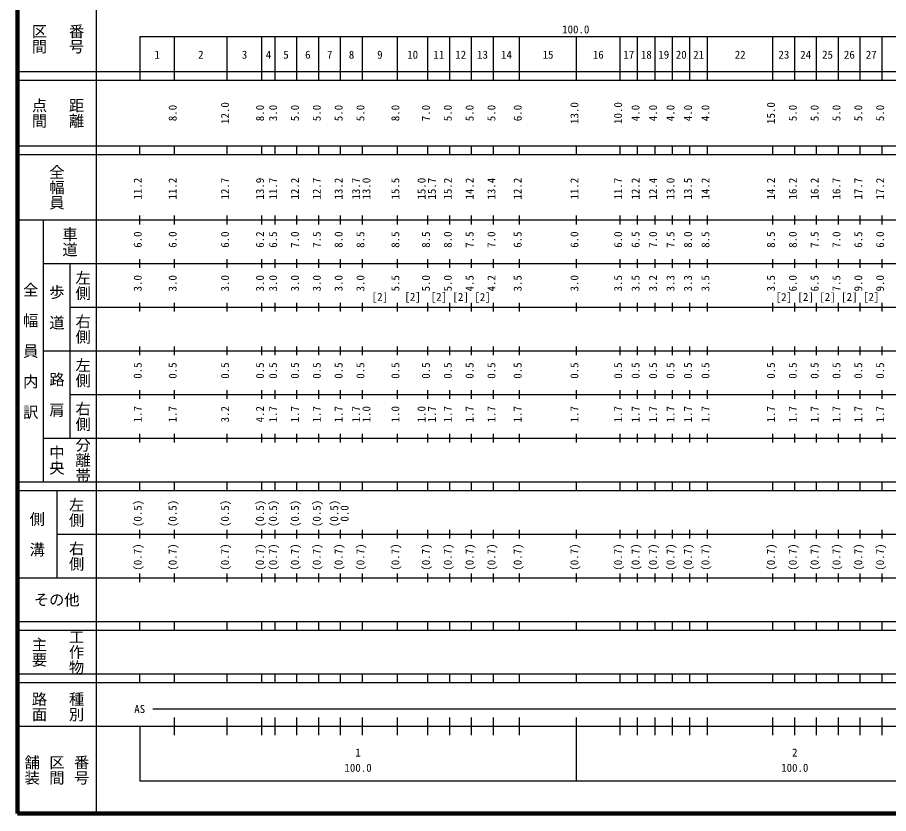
# Model space of a CAD drawing. Units: millimetres on the paper, enlarged 1000 times. Extents: x 40000 to 680000, y 20000 to 380000.
# Drawn here: x 40000 to 239480, y 20000 to 202409 of the extents above; entities that cross this region are included whole.
import ezdxf
from ezdxf.enums import TextEntityAlignment as Align

# ---------------------------------------------------------------- set-up
doc = ezdxf.new("R2010")
doc.units = ezdxf.units.MM
doc.header["$LTSCALE"] = 1000
doc.layers.add('M-TTL', color=2, linetype='Continuous', lineweight=140)
doc.layers.add('M-TTL-BAND', color=7, linetype='Continuous', lineweight=25)
doc.styles.add('@ＭＳ ゴシック', font='')
doc.styles.add('ＭＳ ゴシック', font='')
doc.styles.get('@ＭＳ ゴシック').set_extended_font_data('@MS Gothic')
doc.styles.get('ＭＳ ゴシック').set_extended_font_data('MS Gothic')

msp = doc.modelspace()

# ---------------------------------------------------------------- linework, layer by layer
at = {"layer": 'M-TTL'}
for p, q in [((40000, 380000), (40000, 20000)), ((40000, 20000), (680000, 20000))]:
    msp.add_line(p, q, dxfattribs=at)
at = {"layer": 'M-TTL-BAND'}
for p, q in [((58000, 370000), (58000, 20000)), ((68000, 198000), (579000, 198000)), ((68000, 198000), (68000, 188000)), ((76000, 188000), (76000, 198000)), ((88000, 188000), (88000, 198000)), ((96000, 188000), (96000, 198000)), ((99000, 188000), (99000, 198000)), ((104000, 188000), (104000, 198000)), ((109000, 188000), (109000, 198000)), ((114000, 188000), (114000, 198000)), ((119000, 188000), (119000, 198000)), ((127000, 188000), (127000, 198000)), ((134000, 188000), (134000, 198000)), ((139000, 188000), (139000, 198000)), ((144000, 188000), (144000, 198000)), ((149000, 188000), (149000, 198000)), ((155000, 188000), (155000, 198000)), ((168000, 188000), (168000, 198000)), ((178000, 188000), (178000, 198000)), ((182000, 188000), (182000, 198000)), ((186000, 188000), (186000, 198000)), ((190000, 188000), (190000, 198000)), ((194000, 188000), (194000, 198000)), ((198000, 188000), (198000, 198000)), ((213000, 188000), (213000, 198000)), ((218000, 188000), (218000, 198000)), ((223000, 188000), (223000, 198000)), ((228000, 188000), (228000, 198000)), ((233000, 188000), (233000, 198000)), ((238000, 188000), (238000, 198000)), ((40000, 190000), (579000, 190000)), ((40000, 188000), (579000, 188000)), ((40000, 173000), (579000, 173000)), ((68000, 171000), (68000, 173000)), ((76000, 171000), (76000, 173000)), ((88000, 171000), (88000, 173000)), ((96000, 171000), (96000, 173000)), ((99000, 171000), (99000, 173000)), ((104000, 171000), (104000, 173000)), ((109000, 171000), (109000, 173000)), ((114000, 171000), (114000, 173000)), ((119000, 171000), (119000, 173000)), ((127000, 171000), (127000, 173000)), ((134000, 171000), (134000, 173000)), ((139000, 171000), (139000, 173000)), ((144000, 171000), (144000, 173000)), ((149000, 171000), (149000, 173000)), ((155000, 171000), (155000, 173000)), ((168000, 171000), (168000, 173000)), ((178000, 171000), (178000, 173000)), ((182000, 171000), (182000, 173000)), ((186000, 171000), (186000, 173000)), ((190000, 171000), (190000, 173000)), ((194000, 171000), (194000, 173000)), ((198000, 171000), (198000, 173000)), ((213000, 171000), (213000, 173000)), ((218000, 171000), (218000, 173000)), ((223000, 171000), (223000, 173000)), ((228000, 171000), (228000, 173000)), ((233000, 171000), (233000, 173000)), ((238000, 171000), (238000, 173000)), ((40000, 171000), (579000, 171000)), ((40000, 156000), (579000, 156000)), ((46000, 96000), (46000, 156000)), ((68000, 155000), (68000, 157000)), ((76000, 155000), (76000, 157000)), ((88000, 155000), (88000, 157000)), ((96000, 155000), (96000, 157000)), ((99000, 155000), (99000, 157000)), ((104000, 155000), (104000, 157000)), ((109000, 155000), (109000, 157000)), ((114000, 155000), (114000, 157000)), ((119000, 155000), (119000, 157000)), ((127000, 155000), (127000, 157000)), ((134000, 155000), (134000, 157000)), ((139000, 155000), (139000, 157000)), ((144000, 155000), (144000, 157000)), ((149000, 155000), (149000, 157000)), ((155000, 155000), (155000, 157000)), ((168000, 155000), (168000, 157000)), ((178000, 155000), (178000, 157000)), ((182000, 155000), (182000, 157000)), ((186000, 155000), (186000, 157000)), ((190000, 155000), (190000, 157000)), ((194000, 155000), (194000, 157000)), ((198000, 155000), (198000, 157000)), ((213000, 155000), (213000, 157000)), ((218000, 155000), (218000, 157000)), ((223000, 155000), (223000, 157000)), ((228000, 155000), (228000, 157000)), ((233000, 155000), (233000, 157000)), ((238000, 155000), (238000, 157000)), ((46000, 146000), (579000, 146000)), ((52000, 146000), (52000, 106000)), ((68000, 145000), (68000, 147000)), ((76000, 145000), (76000, 147000)), ((88000, 145000), (88000, 147000)), ((96000, 145000), (96000, 147000)), ((99000, 145000), (99000, 147000)), ((104000, 145000), (104000, 147000)), ((109000, 145000), (109000, 147000)), ((114000, 145000), (114000, 147000)), ((119000, 145000), (119000, 147000)), ((127000, 145000), (127000, 147000)), ((134000, 145000), (134000, 147000)), ((139000, 145000), (139000, 147000)), ((144000, 145000), (144000, 147000)), ((149000, 145000), (149000, 147000)), ((155000, 145000), (155000, 147000)), ((168000, 145000), (168000, 147000)), ((178000, 145000), (178000, 147000)), ((182000, 145000), (182000, 147000)), ((186000, 145000), (186000, 147000)), ((190000, 145000), (190000, 147000)), ((194000, 145000), (194000, 147000)), ((198000, 145000), (198000, 147000)), ((213000, 145000), (213000, 147000)), ((218000, 145000), (218000, 147000)), ((223000, 145000), (223000, 147000)), ((228000, 145000), (228000, 147000)), ((233000, 145000), (233000, 147000)), ((238000, 145000), (238000, 147000)), ((52000, 136000), (579000, 136000)), ((68000, 135000), (68000, 137000)), ((76000, 135000), (76000, 137000)), ((88000, 135000), (88000, 137000)), ((96000, 135000), (96000, 137000)), ((99000, 135000), (99000, 137000)), ((104000, 135000), (104000, 137000)), ((109000, 135000), (109000, 137000)), ((114000, 135000), (114000, 137000)), ((119000, 135000), (119000, 137000)), ((127000, 135000), (127000, 137000)), ((134000, 135000), (134000, 137000)), ((139000, 135000), (139000, 137000)), ((144000, 135000), (144000, 137000)), ((149000, 135000), (149000, 137000)), ((155000, 135000), (155000, 137000)), ((168000, 135000), (168000, 137000)), ((178000, 135000), (178000, 137000)), ((182000, 135000), (182000, 137000)), ((186000, 135000), (186000, 137000)), ((190000, 135000), (190000, 137000)), ((194000, 135000), (194000, 137000)), ((198000, 135000), (198000, 137000)), ((213000, 135000), (213000, 137000)), ((218000, 135000), (218000, 137000)), ((223000, 135000), (223000, 137000)), ((228000, 135000), (228000, 137000)), ((233000, 135000), (233000, 137000)), ((238000, 135000), (238000, 137000)), ((46000, 126000), (579000, 126000)), ((68000, 125000), (68000, 127000)), ((76000, 125000), (76000, 127000)), ((88000, 125000), (88000, 127000)), ((96000, 125000), (96000, 127000)), ((99000, 125000), (99000, 127000)), ((104000, 125000), (104000, 127000)), ((109000, 125000), (109000, 127000)), ((114000, 125000), (114000, 127000)), ((119000, 125000), (119000, 127000)), ((127000, 125000), (127000, 127000)), ((134000, 125000), (134000, 127000)), ((139000, 125000), (139000, 127000)), ((144000, 125000), (144000, 127000)), ((149000, 125000), (149000, 127000)), ((155000, 125000), (155000, 127000)), ((168000, 125000), (168000, 127000)), ((178000, 125000), (178000, 127000)), ((182000, 125000), (182000, 127000)), ((186000, 125000), (186000, 127000)), ((190000, 125000), (190000, 127000)), ((194000, 125000), (194000, 127000)), ((198000, 125000), (198000, 127000)), ((213000, 125000), (213000, 127000)), ((218000, 125000), (218000, 127000)), ((223000, 125000), (223000, 127000)), ((228000, 125000), (228000, 127000)), ((233000, 125000), (233000, 127000)), ((238000, 125000), (238000, 127000)), ((52000, 116000), (579000, 116000)), ((68000, 115000), (68000, 117000)), ((76000, 115000), (76000, 117000)), ((88000, 115000), (88000, 117000)), ((96000, 115000), (96000, 117000)), ((99000, 115000), (99000, 117000)), ((104000, 115000), (104000, 117000)), ((109000, 115000), (109000, 117000)), ((114000, 115000), (114000, 117000)), ((119000, 115000), (119000, 117000)), ((127000, 115000), (127000, 117000)), ((134000, 115000), (134000, 117000)), ((139000, 115000), (139000, 117000)), ((144000, 115000), (144000, 117000)), ((149000, 115000), (149000, 117000)), ((155000, 115000), (155000, 117000)), ((168000, 115000), (168000, 117000)), ((178000, 115000), (178000, 117000)), ((182000, 115000), (182000, 117000)), ((186000, 115000), (186000, 117000)), ((190000, 115000), (190000, 117000)), ((194000, 115000), (194000, 117000)), ((198000, 115000), (198000, 117000)), ((213000, 115000), (213000, 117000)), ((218000, 115000), (218000, 117000)), ((223000, 115000), (223000, 117000)), ((228000, 115000), (228000, 117000)), ((233000, 115000), (233000, 117000)), ((238000, 115000), (238000, 117000)), ((46000, 106000), (579000, 106000)), ((68000, 105000), (68000, 107000)), ((76000, 105000), (76000, 107000)), ((88000, 105000), (88000, 107000)), ((96000, 105000), (96000, 107000)), ((99000, 105000), (99000, 107000)), ((104000, 105000), (104000, 107000)), ((109000, 105000), (109000, 107000)), ((114000, 105000), (114000, 107000)), ((119000, 105000), (119000, 107000)), ((127000, 105000), (127000, 107000)), ((134000, 105000), (134000, 107000)), ((139000, 105000), (139000, 107000)), ((144000, 105000), (144000, 107000)), ((149000, 105000), (149000, 107000)), ((155000, 105000), (155000, 107000)), ((168000, 105000), (168000, 107000)), ((178000, 105000), (178000, 107000)), ((182000, 105000), (182000, 107000)), ((186000, 105000), (186000, 107000)), ((190000, 105000), (190000, 107000)), ((194000, 105000), (194000, 107000)), ((198000, 105000), (198000, 107000)), ((213000, 105000), (213000, 107000)), ((218000, 105000), (218000, 107000)), ((223000, 105000), (223000, 107000)), ((228000, 105000), (228000, 107000)), ((233000, 105000), (233000, 107000)), ((238000, 105000), (238000, 107000)), ((40000, 96000), (579000, 96000)), ((68000, 94000), (68000, 96000)), ((76000, 94000), (76000, 96000)), ((88000, 94000), (88000, 96000)), ((96000, 94000), (96000, 96000)), ((99000, 94000), (99000, 96000)), ((104000, 94000), (104000, 96000)), ((109000, 94000), (109000, 96000)), ((114000, 94000), (114000, 96000)), ((119000, 94000), (119000, 96000)), ((127000, 94000), (127000, 96000)), ((134000, 94000), (134000, 96000)), ((139000, 94000), (139000, 96000)), ((144000, 94000), (144000, 96000)), ((149000, 94000), (149000, 96000)), ((155000, 94000), (155000, 96000)), ((168000, 94000), (168000, 96000)), ((178000, 94000), (178000, 96000)), ((182000, 94000), (182000, 96000)), ((186000, 94000), (186000, 96000)), ((190000, 94000), (190000, 96000)), ((194000, 94000), (194000, 96000)), ((198000, 94000), (198000, 96000)), ((213000, 94000), (213000, 96000)), ((218000, 94000), (218000, 96000)), ((223000, 94000), (223000, 96000)), ((228000, 94000), (228000, 96000)), ((233000, 94000), (233000, 96000)), ((238000, 94000), (238000, 96000)), ((40000, 94000), (579000, 94000)), ((49000, 94000), (49000, 74000)), ((49000, 84000), (579000, 84000)), ((68000, 83000), (68000, 85000)), ((76000, 83000), (76000, 85000)), ((88000, 83000), (88000, 85000)), ((96000, 83000), (96000, 85000)), ((99000, 83000), (99000, 85000)), ((104000, 83000), (104000, 85000)), ((109000, 83000), (109000, 85000)), ((114000, 83000), (114000, 85000)), ((119000, 83000), (119000, 85000)), ((127000, 83000), (127000, 85000)), ((134000, 83000), (134000, 85000)), ((139000, 83000), (139000, 85000)), ((144000, 83000), (144000, 85000)), ((149000, 83000), (149000, 85000)), ((155000, 83000), (155000, 85000)), ((168000, 83000), (168000, 85000)), ((178000, 83000), (178000, 85000)), ((182000, 83000), (182000, 85000)), ((186000, 83000), (186000, 85000)), ((190000, 83000), (190000, 85000)), ((194000, 83000), (194000, 85000)), ((198000, 83000), (198000, 85000)), ((213000, 83000), (213000, 85000)), ((218000, 83000), (218000, 85000)), ((223000, 83000), (223000, 85000)), ((228000, 83000), (228000, 85000)), ((233000, 83000), (233000, 85000)), ((238000, 83000), (238000, 85000)), ((40000, 74000), (579000, 74000)), ((68000, 73000), (68000, 75000)), ((76000, 73000), (76000, 75000)), ((88000, 73000), (88000, 75000)), ((96000, 73000), (96000, 75000)), ((99000, 73000), (99000, 75000)), ((104000, 73000), (104000, 75000)), ((109000, 73000), (109000, 75000)), ((114000, 73000), (114000, 75000)), ((119000, 73000), (119000, 75000)), ((127000, 73000), (127000, 75000)), ((134000, 73000), (134000, 75000)), ((139000, 73000), (139000, 75000)), ((144000, 73000), (144000, 75000)), ((149000, 73000), (149000, 75000)), ((155000, 73000), (155000, 75000)), ((168000, 73000), (168000, 75000)), ((178000, 73000), (178000, 75000)), ((182000, 73000), (182000, 75000)), ((186000, 73000), (186000, 75000)), ((190000, 73000), (190000, 75000)), ((194000, 73000), (194000, 75000)), ((198000, 73000), (198000, 75000)), ((213000, 73000), (213000, 75000)), ((218000, 73000), (218000, 75000)), ((223000, 73000), (223000, 75000)), ((228000, 73000), (228000, 75000)), ((233000, 73000), (233000, 75000)), ((238000, 73000), (238000, 75000)), ((40000, 64000), (579000, 64000)), ((68000, 62000), (68000, 64000)), ((76000, 62000), (76000, 64000)), ((88000, 62000), (88000, 64000)), ((96000, 62000), (96000, 64000)), ((99000, 62000), (99000, 64000)), ((104000, 62000), (104000, 64000)), ((109000, 62000), (109000, 64000)), ((114000, 62000), (114000, 64000)), ((119000, 62000), (119000, 64000)), ((127000, 62000), (127000, 64000)), ((134000, 62000), (134000, 64000)), ((139000, 62000), (139000, 64000)), ((144000, 62000), (144000, 64000)), ((149000, 62000), (149000, 64000)), ((155000, 62000), (155000, 64000)), ((168000, 62000), (168000, 64000)), ((178000, 62000), (178000, 64000)), ((182000, 62000), (182000, 64000)), ((186000, 62000), (186000, 64000)), ((190000, 62000), (190000, 64000)), ((194000, 62000), (194000, 64000)), ((198000, 62000), (198000, 64000)), ((213000, 62000), (213000, 64000)), ((218000, 62000), (218000, 64000)), ((223000, 62000), (223000, 64000)), ((228000, 62000), (228000, 64000)), ((233000, 62000), (233000, 64000)), ((238000, 62000), (238000, 64000)), ((40000, 62000), (579000, 62000)), ((40000, 52000), (579000, 52000)), ((68000, 50000), (68000, 52000)), ((76000, 50000), (76000, 52000)), ((88000, 50000), (88000, 52000)), ((96000, 50000), (96000, 52000)), ((99000, 50000), (99000, 52000)), ((104000, 50000), (104000, 52000)), ((109000, 50000), (109000, 52000)), ((114000, 50000), (114000, 52000)), ((119000, 50000), (119000, 52000)), ((127000, 50000), (127000, 52000)), ((134000, 50000), (134000, 52000)), ((139000, 50000), (139000, 52000)), ((144000, 50000), (144000, 52000)), ((149000, 50000), (149000, 52000)), ((155000, 50000), (155000, 52000)), ((168000, 50000), (168000, 52000)), ((178000, 50000), (178000, 52000)), ((182000, 50000), (182000, 52000)), ((186000, 50000), (186000, 52000)), ((190000, 50000), (190000, 52000)), ((194000, 50000), (194000, 52000)), ((198000, 50000), (198000, 52000)), ((213000, 50000), (213000, 52000)), ((218000, 50000), (218000, 52000)), ((223000, 50000), (223000, 52000)), ((228000, 50000), (228000, 52000)), ((233000, 50000), (233000, 52000)), ((238000, 50000), (238000, 52000)), ((40000, 50000), (579000, 50000)), ((71000, 44000), (565000, 44000)), ((76000, 38000), (76000, 42000)), ((88000, 38000), (88000, 42000)), ((96000, 38000), (96000, 42000)), ((99000, 38000), (99000, 42000)), ((104000, 38000), (104000, 42000)), ((109000, 38000), (109000, 42000)), ((114000, 38000), (114000, 42000)), ((119000, 38000), (119000, 42000)), ((127000, 38000), (127000, 42000)), ((134000, 38000), (134000, 42000)), ((139000, 38000), (139000, 42000)), ((144000, 38000), (144000, 42000)), ((149000, 38000), (149000, 42000)), ((155000, 38000), (155000, 42000)), ((168000, 27500), (168000, 42000)), ((178000, 38000), (178000, 42000)), ((182000, 38000), (182000, 42000)), ((186000, 38000), (186000, 42000)), ((190000, 38000), (190000, 42000)), ((194000, 38000), (194000, 42000)), ((198000, 38000), (198000, 42000)), ((213000, 38000), (213000, 42000)), ((218000, 38000), (218000, 42000)), ((223000, 38000), (223000, 42000)), ((228000, 38000), (228000, 42000)), ((233000, 38000), (233000, 42000)), ((238000, 38000), (238000, 42000)), ((40000, 40000), (579000, 40000)), ((68000, 40000), (68000, 27500)), ((68000, 27500), (579000, 27500))]:
    msp.add_line(p, q, dxfattribs=at)

# ---------------------------------------------------------------- texts
at = {"layer": 'M-TTL-BAND', "style": '@ＭＳ ゴシック'}
for s, p in [('区間', (45000, 197500)), ('番号', (53500, 197500)), ('点間', (45000, 180500)), ('距離', (53500, 180500)), ('全幅員', (49000, 163500)), ('車道', (52000, 151000)), ('左側', (55000, 141000)), ('全\u3000幅\u3000員\u3000内\u3000訳', (43000, 126000)), ('歩\u3000道', (49000, 136000)), ('右側', (55000, 131000)), ('左側', (55000, 121000)), ('路\u3000肩', (49000, 116000)), ('右側', (55000, 111000)), ('分離帯', (55000, 101000)), ('中央', (49000, 101000)), ('左側', (53500, 89000)), ('側\u3000溝', (44500, 84000)), ('右側', (53500, 79000)), ('主要', (45000, 57000)), ('工作物', (53500, 57000)), ('路面', (45000, 44500)), ('種別', (53500, 44500)), ('舗装', (43333, 30000)), ('区間', (49000, 30000)), ('番号', (54667, 30000))]:
    msp.add_text(s, height=2566, rotation=270, dxfattribs=at).set_placement(p, align=Align.MIDDLE_CENTER)
at = {"layer": 'M-TTL-BAND', "style": 'ＭＳ ゴシック'}
for s, p in [('100.0', (167844, 198195)), ('1', (72000, 192405)), ('2', (82000, 192405)), ('3', (92000, 192405)), ('4', (97500, 192405)), ('5', (101500, 192405)), ('6', (106500, 192405)), ('7', (111500, 192405)), ('8', (116500, 192405)), ('9', (123000, 192405)), ('10', (130500, 192405)), ('11', (136500, 192405)), ('12', (141500, 192405)), ('13', (146500, 192405)), ('14', (152000, 192405)), ('15', (161500, 192405)), ('16', (173000, 192405)), ('17', (180000, 192405)), ('18', (184000, 192405)), ('19', (188000, 192405)), ('20', (192000, 192405)), ('21', (196000, 192405)), ('22', (205500, 192405)), ('23', (215500, 192405)), ('24', (220500, 192405)), ('25', (225500, 192405)), ('26', (230500, 192405)), ('27', (235500, 192405)), ('[2]', (123000, 136927)), ('[2]', (130500, 136937)), ('[2]', (136500, 136937)), ('[2]', (141500, 136911)), ('[2]', (146500, 136878)), ('[2]', (215500, 136871)), ('[2]', (220500, 136913)), ('[2]', (225500, 136913)), ('[2]', (230500, 136913)), ('[2]', (235500, 136939)), ('AS', (68000, 42500)), ('1', (118000, 32523)), ('2', (218000, 32523)), ('100.0', (118000, 29033)), ('100.0', (218000, 29033))]:
    msp.add_text(s, height=1833, dxfattribs=at).set_placement(p, align=Align.BOTTOM_CENTER)
for s, p in [('8.0', (77000, 180500)), ('12.0', (89000, 180500)), ('8.0', (97000, 180500)), ('3.0', (100000, 180500)), ('5.0', (105000, 180500)), ('5.0', (110000, 180500)), ('5.0', (115000, 180500)), ('5.0', (120000, 180500)), ('8.0', (128000, 180500)), ('7.0', (135000, 180500)), ('5.0', (140000, 180500)), ('5.0', (145000, 180500)), ('5.0', (150000, 180500)), ('6.0', (156000, 180500)), ('13.0', (169000, 180500)), ('10.0', (179000, 180500)), ('4.0', (183000, 180500)), ('4.0', (187000, 180500)), ('4.0', (191000, 180500)), ('4.0', (195000, 180500)), ('4.0', (199000, 180500)), ('15.0', (214000, 180500)), ('5.0', (219000, 180500)), ('5.0', (224000, 180500)), ('5.0', (229000, 180500)), ('5.0', (234000, 180500)), ('5.0', (239000, 180500)), ('13.4', (150000, 163174)), ('12.4', (187000, 163174)), ('11.2', (69000, 163174)), ('11.2', (77000, 163174)), ('12.7', (89000, 163174)), ('13.9', (97000, 163174)), ('11.7', (100000, 163174)), ('12.2', (105000, 163174)), ('12.7', (110000, 163174)), ('13.2', (115000, 163174)), ('13.7', (119000, 163174)), ('13.0', (121370, 163174)), ('15.5', (128000, 163174)), ('15.0', (134000, 163174)), ('15.7', (136370, 163174)), ('15.2', (140000, 163174)), ('14.2', (145000, 163174)), ('12.2', (156000, 163174)), ('11.2', (169000, 163174)), ('11.7', (179000, 163174)), ('12.2', (183000, 163174)), ('13.0', (191000, 163174)), ('13.5', (195000, 163174)), ('14.2', (199000, 163174)), ('14.2', (214000, 163174)), ('16.2', (219000, 163174)), ('16.2', (224000, 163174)), ('16.7', (229000, 163174)), ('17.7', (234000, 163174)), ('17.2', (239000, 163174)), ('6.0', (69000, 151500)), ('6.0', (77000, 151500)), ('6.0', (89000, 151500)), ('6.2', (97000, 151500)), ('6.5', (100000, 151500)), ('7.0', (105000, 151500)), ('7.5', (110000, 151500)), ('8.0', (115000, 151500)), ('8.5', (120000, 151500)), ('8.5', (128000, 151500)), ('8.5', (135000, 151500)), ('8.0', (140000, 151500)), ('7.5', (145000, 151500)), ('7.0', (150000, 151500)), ('6.5', (156000, 151500)), ('6.0', (169000, 151500)), ('6.0', (179000, 151500)), ('6.5', (183000, 151500)), ('7.0', (187000, 151500)), ('7.5', (191000, 151500)), ('8.0', (195000, 151500)), ('8.5', (199000, 151500)), ('8.5', (214000, 151500)), ('8.0', (219000, 151500)), ('7.5', (224000, 151500)), ('7.0', (229000, 151500)), ('6.5', (234000, 151500)), ('6.0', (239000, 151500)), ('3.0', (69000, 141500)), ('3.0', (77000, 141500)), ('3.0', (89000, 141500)), ('3.0', (97000, 141500)), ('3.0', (100000, 141500)), ('3.0', (105000, 141500)), ('3.0', (110000, 141500)), ('3.0', (115000, 141500)), ('3.0', (120000, 141500)), ('5.5', (128000, 141500)), ('5.0', (135000, 141500)), ('5.0', (140000, 141500)), ('4.5', (145000, 141500)), ('4.2', (150000, 141500)), ('3.5', (156000, 141500)), ('3.0', (169000, 141500)), ('3.5', (179000, 141500)), ('3.5', (183000, 141500)), ('3.2', (187000, 141500)), ('3.3', (191000, 141500)), ('3.3', (195000, 141500)), ('3.5', (199000, 141500)), ('3.5', (214000, 141500)), ('6.0', (219000, 141500)), ('6.5', (224000, 141500)), ('7.5', (229000, 141500)), ('9.0', (234000, 141500)), ('9.0', (239000, 141500)), ('0.5', (69000, 121500)), ('0.5', (77000, 121500)), ('0.5', (89000, 121500)), ('0.5', (97000, 121500)), ('0.5', (100000, 121500)), ('0.5', (105000, 121500)), ('0.5', (110000, 121500)), ('0.5', (115000, 121500)), ('0.5', (120000, 121500)), ('0.5', (128000, 121500)), ('0.5', (135000, 121500)), ('0.5', (140000, 121500)), ('0.5', (145000, 121500)), ('0.5', (150000, 121500)), ('0.5', (156000, 121500)), ('0.5', (169000, 121500)), ('0.5', (179000, 121500)), ('0.5', (183000, 121500)), ('0.5', (187000, 121500)), ('0.5', (191000, 121500)), ('0.5', (195000, 121500)), ('0.5', (199000, 121500)), ('0.5', (214000, 121500)), ('0.5', (219000, 121500)), ('0.5', (224000, 121500)), ('0.5', (229000, 121500)), ('0.5', (234000, 121500)), ('0.5', (239000, 121500)), ('1.7', (69000, 111500)), ('1.7', (77000, 111500)), ('3.2', (89000, 111500)), ('4.2', (97000, 111500)), ('1.7', (100000, 111500)), ('1.7', (105000, 111500)), ('1.7', (110000, 111500)), ('1.7', (115000, 111500)), ('1.7', (119000, 111500)), ('1.0', (121370, 111500)), ('1.0', (128000, 111500)), ('1.0', (134000, 111500)), ('1.7', (136370, 111500)), ('1.7', (140000, 111500)), ('1.7', (145000, 111500)), ('1.7', (150000, 111500)), ('1.7', (156000, 111500)), ('1.7', (169000, 111500)), ('1.7', (179000, 111500)), ('1.7', (183000, 111500)), ('1.7', (187000, 111500)), ('1.7', (191000, 111500)), ('1.7', (195000, 111500)), ('1.7', (199000, 111500)), ('1.7', (214000, 111500)), ('1.7', (219000, 111500)), ('1.7', (224000, 111500)), ('1.7', (229000, 111500)), ('1.7', (234000, 111500)), ('1.7', (239000, 111500)), ('(0.5)', (69000, 88764)), ('(0.5)', (77000, 88764)), ('(0.5)', (89000, 88764)), ('(0.5)', (97000, 88764)), ('(0.5)', (100000, 88764)), ('(0.5)', (105000, 88764)), ('(0.5)', (110000, 88764)), ('(0.5)', (114000, 88764)), ('0.0', (116370, 88764)), ('(0.7)', (69000, 78764)), ('(0.7)', (77000, 78764)), ('(0.7)', (89000, 78764)), ('(0.7)', (97000, 78764)), ('(0.7)', (100000, 78764)), ('(0.7)', (105000, 78764)), ('(0.7)', (110000, 78764)), ('(0.7)', (115000, 78764)), ('(0.7)', (120000, 78764)), ('(0.7)', (128000, 78764)), ('(0.7)', (135000, 78764)), ('(0.7)', (140000, 78764)), ('(0.7)', (145000, 78764)), ('(0.7)', (150000, 78764)), ('(0.7)', (156000, 78764)), ('(0.7)', (169000, 78764)), ('(0.7)', (179000, 78764)), ('(0.7)', (183000, 78764)), ('(0.7)', (187000, 78764)), ('(0.7)', (191000, 78764)), ('(0.7)', (195000, 78764)), ('(0.7)', (199000, 78764)), ('(0.7)', (214000, 78764)), ('(0.7)', (219000, 78764)), ('(0.7)', (224000, 78764)), ('(0.7)', (229000, 78764)), ('(0.7)', (234000, 78764)), ('(0.7)', (239000, 78764))]:
    msp.add_text(s, height=1833, rotation=90, dxfattribs=at).set_placement(p, align=Align.BOTTOM_CENTER)
msp.add_text('その他', height=2566, dxfattribs=at).set_placement((49000, 69000), align=Align.MIDDLE_CENTER)

doc.saveas('drawing.dxf')
